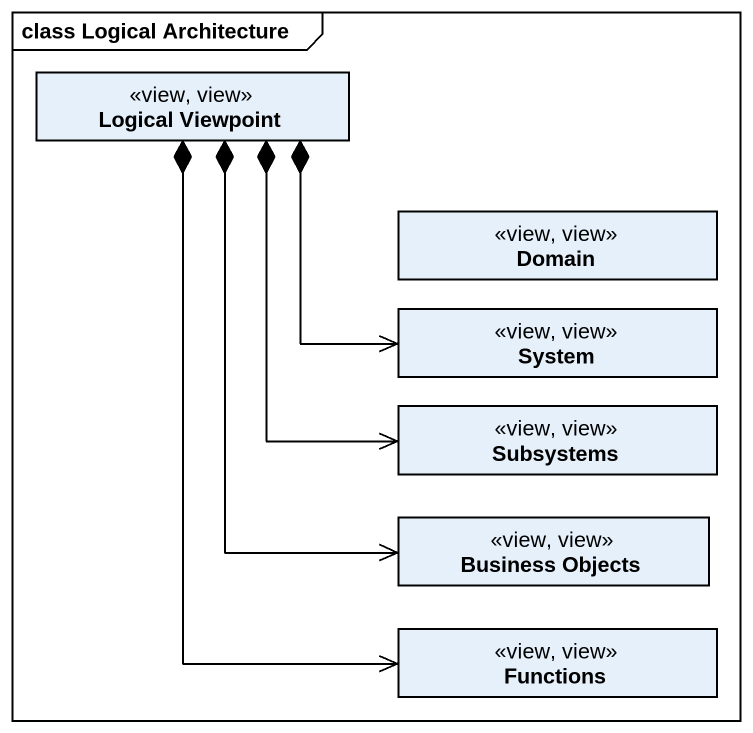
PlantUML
@startuml
mainframe class Logical Architecture
hide circle
hide empty members
class "Logical Viewpoint" as Logical_Viewpoint <<view, view>>
class Domain <<view, view>>
class System <<view, view>>
class Subsystems <<view, view>>
class "Business Objects" as Business_Objects <<view, view>>
class Functions <<view, view>>
Logical_Viewpoint *--> System
Logical_Viewpoint *--> Subsystems
Logical_Viewpoint *--> Business_Objects
Logical_Viewpoint *--> Functions
@enduml
